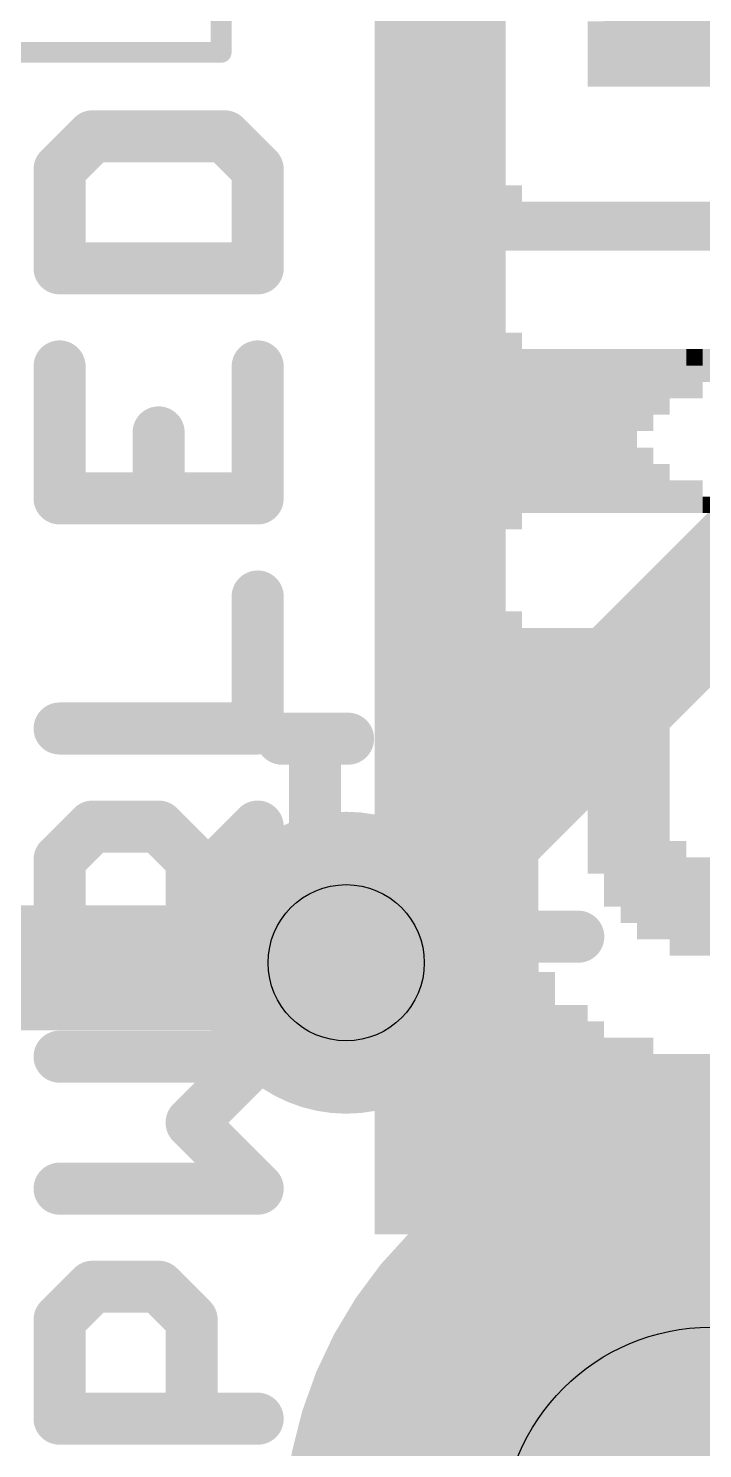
# Model space of a CAD drawing. Extents: x -33 to 74, y -22 to 37.
# Drawn here: x 7.226 to 8.87, y 1.482 to 4.946 of the extents above; entities that cross this region are included whole.
import ezdxf

# ---------------------------------------------------------------- set-up
doc = ezdxf.new("R2010")
doc.units = 0
for name, color, linetype in [('1', 12, 'CONTINUOUS'), ('16', 132, 'CONTINUOUS'), ('17', 110, 'CONTINUOUS'), ('18', 110, 'CONTINUOUS'), ('21', 41, 'CONTINUOUS'), ('22', 40, 'CONTINUOUS'), ('25', 253, 'CONTINUOUS'), ('29', 253, 'CONTINUOUS'), ('30', 253, 'CONTINUOUS'), ('39', 12, 'CONTINUOUS'), ('44', 253, 'CONTINUOUS'), ('51', 53, 'CONTINUOUS')]:
    doc.layers.add(name, color=color, linetype=linetype)

# ---------------------------------------------------------------- blocks, each defined once
blk = doc.blocks.new('RECT')
blk.add_solid([(-0.5, -0.5), (0.5, -0.5), (-0.5, 0.5), (0.5, 0.5)])
blk = doc.blocks.new('ROUNDP')
at = {"const_width": 0.5}
blk.add_lwpolyline([(0, -0.25, 1), (0, 0.25, 1), (0, -0.25)], format="xyb", dxfattribs=at)
blk = doc.blocks.new('ROUNDV')
at = {"const_width": 0.5}
blk.add_lwpolyline([(0, -0.25, 1), (0, 0.25, 1), (0, -0.25)], format="xyb", dxfattribs=at)

msp = doc.modelspace()

# ---------------------------------------------------------------- linework, layer by layer
at = {"layer": '1', "const_width": 0.3048}
for points in [[(7.7343, 2.6543), (6.096, 2.6543)], [(7.747, 2.667), (7.7343, 2.6543)], [(8.001, 2.667), (7.747, 2.667)]]:
    msp.add_lwpolyline(points, dxfattribs=at)
at = {"layer": '1', "const_width": 0.1524}
for points in [[(7.747, 2.7432, 1), (7.747, 2.5908)], [(7.8009, 2.6131, 1), (7.6931, 2.7209)], [(7.7343, 2.5781, 1), (7.7343, 2.7305)], [(8.001, 2.5908, 1), (8.001, 2.7432)], [(7.6804, 2.7082, 1), (7.7882, 2.6004)]]:
    msp.add_lwpolyline(points, format="xyb", dxfattribs=at)
at = {"layer": '16', "const_width": 0.3048}
msp.add_lwpolyline([(8.001, 2.667), (9.271, 3.937)], dxfattribs=at)
at = {"layer": '16', "const_width": 0.1524}
msp.add_lwpolyline([(7.9471, 2.7209, 1), (8.0549, 2.6131)], format="xyb", dxfattribs=at)
at = {"layer": '25', "const_width": 0.127}
for points in [[(7.3826, 4.6831), (7.3021, 4.6026)], [(7.7046, 4.6831), (7.3826, 4.6831)], [(7.7851, 4.6026), (7.7046, 4.6831)], [(7.3021, 4.6026), (7.3021, 4.3611)], [(7.7851, 4.3611), (7.7851, 4.6026)], [(7.3021, 4.3611), (7.7851, 4.3611)], [(7.3021, 4.1218), (7.3021, 3.7998)], [(7.7851, 3.7998), (7.7851, 4.1218)], [(7.5436, 3.7998), (7.5436, 3.9608)], [(7.3021, 3.7998), (7.7851, 3.7998)], [(7.7851, 3.2385), (7.7851, 3.5605)], [(7.3021, 3.2385), (7.7851, 3.2385)], [(7.8445, 3.2135), (8.0055, 3.2135)], [(7.925, 2.811), (7.925, 3.2135)], [(8.2448, 3.0525), (8.4058, 3.2135)], [(8.4058, 3.2135), (8.4058, 2.7305)], [(7.3021, 2.9187), (7.3826, 2.9992)], [(7.3826, 2.9992), (7.5436, 2.9992)], [(7.5436, 2.9992), (7.6241, 2.9187)], [(7.6241, 2.8382), (7.7851, 2.9992)], [(7.3021, 2.6772), (7.3021, 2.9187)], [(7.6241, 2.9187), (7.6241, 2.6772)], [(7.6835, 2.811), (7.764, 2.7305)], [(7.8445, 2.7305), (7.925, 2.811)], [(7.764, 2.7305), (7.8445, 2.7305)], [(8.2448, 2.7305), (8.5668, 2.7305)], [(7.7851, 2.6772), (7.3021, 2.6772)], [(7.7851, 2.4379), (7.3021, 2.4379)], [(7.6241, 2.2769), (7.7851, 2.4379)], [(7.7851, 2.1159), (7.6241, 2.2769)], [(7.3021, 2.1159), (7.7851, 2.1159)], [(7.3021, 1.7961), (7.3826, 1.8766)], [(7.3826, 1.8766), (7.5436, 1.8766)], [(7.5436, 1.8766), (7.6241, 1.7961)], [(7.3021, 1.5546), (7.3021, 1.7961)], [(7.6241, 1.7961), (7.6241, 1.5546)], [(7.7851, 1.5546), (7.3021, 1.5546)]]:
    msp.add_lwpolyline(points, dxfattribs=at)
at = {"layer": '25', "const_width": 0.0635}
for points in [[(7.3826, 4.7149, 1), (7.3826, 4.6514)], [(7.405, 4.6607, 1), (7.3601, 4.7056)], [(7.7271, 4.7056, 1), (7.6821, 4.6607)], [(7.7046, 4.6514, 1), (7.7046, 4.7149)], [(7.3338, 4.6026, 1), (7.2703, 4.6026)], [(7.2796, 4.6251, 1), (7.3245, 4.5802)], [(7.8169, 4.6026, 1), (7.7534, 4.6026)], [(7.7626, 4.5802, 1), (7.8076, 4.6251)], [(7.3021, 4.3929, 1), (7.3021, 4.3294)], [(7.7851, 4.3294, 1), (7.7851, 4.3929)], [(7.2703, 4.3611, 1), (7.3338, 4.3611)], [(7.7534, 4.3611, 1), (7.8169, 4.3611)], [(7.3338, 4.1218, 1), (7.2703, 4.1218)], [(7.8169, 4.1218, 1), (7.7534, 4.1218)], [(7.5753, 3.9608, 1), (7.5118, 3.9608)], [(7.3021, 3.8316, 1), (7.3021, 3.7681)], [(7.7851, 3.7681, 1), (7.7851, 3.8316)], [(7.2703, 3.7998, 1), (7.3338, 3.7998)], [(7.5118, 3.7998, 1), (7.5753, 3.7998)], [(7.7534, 3.7998, 1), (7.8169, 3.7998)], [(7.8169, 3.5605, 1), (7.7534, 3.5605)], [(7.3021, 3.2702, 1), (7.3021, 3.2067)], [(7.7851, 3.2067, 1), (7.7851, 3.2702)], [(7.7534, 3.2385, 1), (7.8169, 3.2385)], [(7.8445, 3.2453, 1), (7.8445, 3.1818)], [(7.9568, 3.2135, 1), (7.8933, 3.2135)], [(8.0055, 3.1818, 1), (8.0055, 3.2453)], [(8.4376, 3.2135, 1), (8.3741, 3.2135)], [(8.4283, 3.1911, 1), (8.3834, 3.236)], [(8.2224, 3.075, 1), (8.2673, 3.0301)], [(7.3826, 3.0309, 1), (7.3826, 2.9674)], [(7.405, 2.9767, 1), (7.3601, 3.0216)], [(7.566, 3.0216, 1), (7.5211, 2.9767)], [(7.5436, 2.9674, 1), (7.5436, 3.0309)], [(7.8076, 2.9767, 1), (7.7626, 3.0216)], [(7.3338, 2.9187, 1), (7.2703, 2.9187)], [(7.6558, 2.9187, 1), (7.5923, 2.9187)], [(7.2796, 2.9411, 1), (7.3245, 2.8962)], [(7.6016, 2.8962, 1), (7.6465, 2.9411)], [(7.6016, 2.8606, 1), (7.6465, 2.8157)], [(7.706, 2.8335, 1), (7.661, 2.7885)], [(7.8933, 2.811, 1), (7.9568, 2.811)], [(7.9475, 2.7885, 1), (7.9026, 2.8335)], [(7.764, 2.7623, 1), (7.764, 2.6987)], [(7.7415, 2.708, 1), (7.7865, 2.753)], [(7.8221, 2.753, 1), (7.867, 2.708)], [(7.8445, 2.6987, 1), (7.8445, 2.7623)], [(8.2448, 2.7623, 1), (8.2448, 2.6987)], [(8.5668, 2.6987, 1), (8.5668, 2.7623)], [(7.3021, 2.7089, 1), (7.3021, 2.6454)], [(7.7851, 2.6454, 1), (7.7851, 2.7089)], [(8.3741, 2.7305, 1), (8.4376, 2.7305)], [(7.2703, 2.6772, 1), (7.3338, 2.6772)], [(7.5923, 2.6772, 1), (7.6558, 2.6772)], [(7.3021, 2.4696, 1), (7.3021, 2.4061)], [(7.8076, 2.4154, 1), (7.7626, 2.4603)], [(7.7851, 2.4061, 1), (7.7851, 2.4696)], [(7.6465, 2.2993, 1), (7.6016, 2.2544)], [(7.6016, 2.2993, 1), (7.6465, 2.2544)], [(7.3021, 2.1476, 1), (7.3021, 2.0841)], [(7.7626, 2.0934, 1), (7.8076, 2.1383)], [(7.7851, 2.0841, 1), (7.7851, 2.1476)], [(7.3826, 1.9083, 1), (7.3826, 1.8448)], [(7.405, 1.8541, 1), (7.3601, 1.899)], [(7.566, 1.899, 1), (7.5211, 1.8541)], [(7.5436, 1.8448, 1), (7.5436, 1.9083)], [(7.3338, 1.7961, 1), (7.2703, 1.7961)], [(7.2796, 1.8185, 1), (7.3245, 1.7736)], [(7.6558, 1.7961, 1), (7.5923, 1.7961)], [(7.6016, 1.7736, 1), (7.6465, 1.8185)], [(7.3021, 1.5863, 1), (7.3021, 1.5228)], [(7.7851, 1.5228, 1), (7.7851, 1.5863)], [(7.2703, 1.5546, 1), (7.3338, 1.5546)], [(7.5923, 1.5546, 1), (7.6558, 1.5546)]]:
    msp.add_lwpolyline(points, format="xyb", dxfattribs=at)
at = {"layer": '39', "const_width": 0.0508}
for points in [[(7.696, 6.288), (7.696, 4.888)], [(7.696, 4.888), (4.496, 4.888)]]:
    msp.add_lwpolyline(points, dxfattribs=at)
at = {"layer": '39', "const_width": 0.0254}
for points in [[(7.6833, 4.888, 1), (7.7087, 4.888)], [(7.696, 4.8753, 1), (7.696, 4.9007)]]:
    msp.add_lwpolyline(points, format="xyb", dxfattribs=at)
at = {"layer": '44'}
for centre, radius in [((8.001, 2.667), 0.1905), ((8.89, 1.27), 0.508)]:
    msp.add_circle(centre, radius, dxfattribs=at)

# ---------------------------------------------------------------- block references
at = {"layer": '17', "xscale": 1.8796, "yscale": 1.8796, "rotation": 90}
msp.add_blockref('ROUNDP', (8.89, 1.27), dxfattribs=at)
msp.add_blockref('ROUNDP', (8.89, 1.27), dxfattribs=at)
at = {"layer": '18', "xscale": 0.7366, "yscale": 0.7366}
msp.add_blockref('ROUNDV', (8.001, 2.667), dxfattribs=at)
msp.add_blockref('ROUNDV', (8.001, 2.667), dxfattribs=at)
at = {"layer": '21', "yscale": 0.04, "rotation": 90}
for p, xscale in [((8.09, 3.944), 3.88), ((8.13, 3.944), 3.88), ((8.17, 3.944), 3.88), ((8.21, 3.944), 3.88), ((8.25, 3.944), 3.88), ((8.29, 3.944), 3.88), ((8.33, 3.944), 3.88), ((8.37, 4.484), 2.8), ((8.81, 5.004), 0.4), ((8.85, 5.004), 0.4), ((8.89, 5.004), 0.4), ((8.77, 4.984), 0.36), ((8.73, 4.964), 0.32), ((8.69, 4.944), 0.28), ((8.65, 4.924), 0.24), ((8.41, 4.484), 0.16), ((8.45, 4.464), 0.12), ((8.49, 4.464), 0.12), ((8.53, 4.464), 0.12), ((8.57, 4.464), 0.12), ((8.61, 4.464), 0.12), ((8.65, 4.464), 0.12), ((8.69, 4.464), 0.12), ((8.73, 4.464), 0.12), ((8.77, 4.464), 0.12), ((8.81, 4.464), 0.12), ((8.85, 4.464), 0.12), ((8.89, 4.464), 0.12), ((8.41, 3.964), 0.48), ((8.45, 3.964), 0.4), ((8.49, 3.984), 0.36), ((8.53, 3.984), 0.36), ((8.57, 4.004), 0.32), ((8.61, 4.024), 0.28), ((8.65, 4.044), 0.24), ((8.69, 4.044), 0.24), ((8.73, 4.064), 0.2), ((8.77, 4.084), 0.16), ((8.81, 4.104), 0.12), ((8.85, 4.104), 0.12), ((8.89, 4.124), 0.08), ((8.89, 3.784), 0.04), ((8.41, 3.364), 0.32), ((8.45, 3.384), 0.2), ((8.49, 3.404), 0.16), ((8.53, 3.404), 0.16), ((8.57, 3.404), 0.16), ((8.61, 3.404), 0.16), ((8.65, 3.384), 0.2), ((8.69, 3.124), 0.72), ((8.73, 3.104), 0.76), ((8.77, 3.104), 0.76), ((8.81, 3.404), 0.16), ((8.85, 3.424), 0.12), ((8.89, 3.424), 0.12), ((8.65, 2.984), 0.28), ((8.81, 2.824), 0.28), ((8.85, 2.804), 0.24), ((8.89, 2.804), 0.24), ((8.37, 2.424), 0.84), ((8.41, 2.384), 0.76), ((8.45, 2.344), 0.68), ((8.49, 2.324), 0.64), ((8.53, 2.284), 0.56), ((8.57, 2.284), 0.56), ((8.61, 2.264), 0.52), ((8.65, 2.244), 0.48), ((8.69, 2.244), 0.48), ((8.73, 2.244), 0.48), ((8.77, 2.224), 0.44), ((8.81, 2.224), 0.44), ((8.85, 2.224), 0.44), ((8.89, 2.224), 0.44)]:
    msp.add_blockref('RECT', p, dxfattribs=dict(at, xscale=xscale))
at = {"layer": '22', "yscale": 0.04, "rotation": 90}
for p, xscale in [((8.09, 3.944), 3.88), ((8.13, 3.944), 3.88), ((8.17, 3.944), 3.88), ((8.21, 3.944), 3.88), ((8.25, 3.944), 3.88), ((8.29, 3.944), 3.88), ((8.33, 3.944), 3.88), ((8.81, 5.004), 0.4), ((8.85, 5.004), 0.4), ((8.89, 5.004), 0.4), ((8.73, 4.984), 0.36), ((8.77, 4.984), 0.36), ((8.69, 4.964), 0.32), ((8.65, 4.944), 0.28), ((8.61, 4.884), 0.16), ((8.37, 4.464), 0.2), ((8.41, 4.484), 0.16), ((8.45, 4.464), 0.12), ((8.49, 4.464), 0.12), ((8.53, 4.464), 0.12), ((8.57, 4.464), 0.12), ((8.61, 4.464), 0.12), ((8.65, 4.464), 0.12), ((8.69, 4.464), 0.12), ((8.73, 4.464), 0.12), ((8.77, 4.464), 0.12), ((8.81, 4.464), 0.12), ((8.85, 4.464), 0.12), ((8.89, 4.464), 0.12), ((8.37, 3.964), 0.48), ((8.41, 3.944), 0.44), ((8.85, 4.144), 0.04), ((8.89, 4.124), 0.08), ((8.45, 3.944), 0.36), ((8.49, 3.924), 0.32), ((8.53, 3.924), 0.32), ((8.57, 3.904), 0.28), ((8.61, 3.884), 0.24), ((8.65, 3.864), 0.2), ((8.69, 3.864), 0.2), ((8.73, 3.844), 0.16), ((8.77, 3.824), 0.12), ((8.81, 3.804), 0.08), ((8.85, 3.804), 0.08), ((8.89, 3.784), 0.04), ((8.37, 3.364), 0.32), ((8.41, 3.404), 0.24), ((8.45, 3.404), 0.16), ((8.49, 3.424), 0.12), ((8.53, 3.424), 0.12), ((8.57, 3.424), 0.12), ((8.61, 3.424), 0.12), ((8.65, 3.424), 0.12), ((8.69, 3.424), 0.12), ((8.73, 3.424), 0.12), ((8.77, 3.424), 0.12), ((8.81, 3.424), 0.12), ((8.85, 3.424), 0.12), ((8.89, 3.424), 0.12), ((8.65, 2.964), 0.32), ((8.69, 2.944), 0.36), ((8.73, 2.924), 0.4), ((8.77, 2.924), 0.4), ((8.61, 2.984), 0.2), ((8.81, 2.804), 0.24), ((8.85, 2.804), 0.24), ((8.89, 2.804), 0.24), ((8.37, 2.404), 0.8), ((8.41, 2.364), 0.72), ((8.45, 2.324), 0.64), ((8.49, 2.304), 0.6), ((8.53, 2.284), 0.56), ((8.57, 2.264), 0.52), ((8.61, 2.264), 0.52), ((8.65, 2.244), 0.48), ((8.69, 2.244), 0.48), ((8.73, 2.244), 0.48), ((8.77, 2.224), 0.44), ((8.81, 2.224), 0.44), ((8.85, 2.224), 0.44), ((8.89, 2.224), 0.44)]:
    msp.add_blockref('RECT', p, dxfattribs=dict(at, xscale=xscale))
at = {"layer": '29', "xscale": 2.0828, "yscale": 2.0828, "rotation": 90}
msp.add_blockref('ROUNDP', (8.89, 1.27), dxfattribs=at)
at = {"layer": '30', "xscale": 2.0828, "yscale": 2.0828, "rotation": 90}
msp.add_blockref('ROUNDP', (8.89, 1.27), dxfattribs=at)
at = {"layer": '51', "xscale": 0.508, "yscale": 0.508}
msp.add_blockref('RECT', (8.89, 1.27), dxfattribs=at)

doc.saveas('drawing.dxf')
